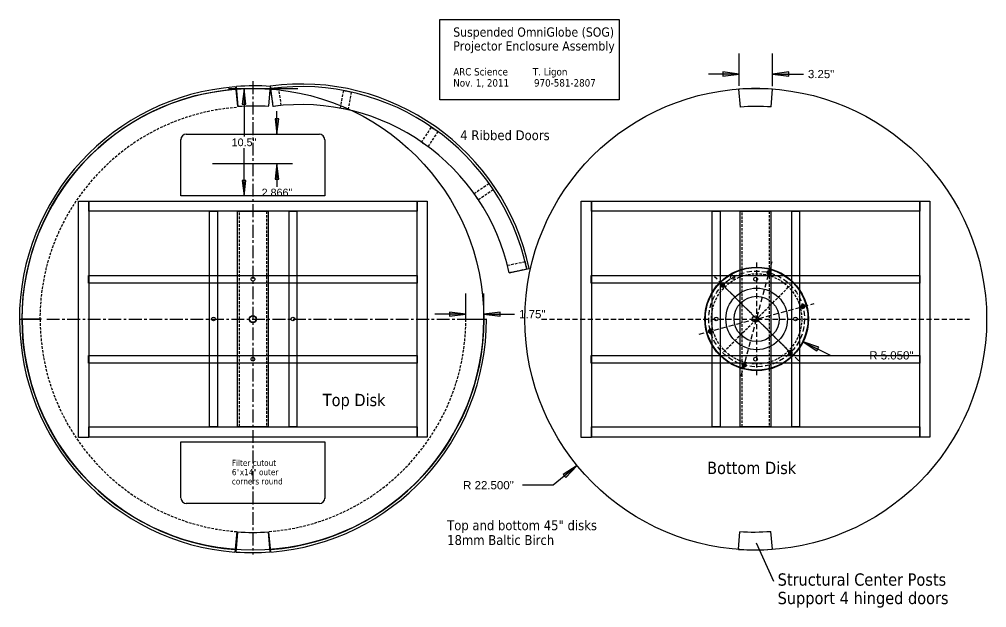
# Model space of a CAD drawing. Extents: x 5 to 100, y 13 to 147.
# Drawn here: x 5.2 to 99.5, y 89.9 to 147.3 of the extents above; entities that cross this region are included whole.
import ezdxf
from ezdxf.enums import TextEntityAlignment as Align

# ---------------------------------------------------------------- set-up
doc = ezdxf.new("R2010")
doc.units = 0
doc.header["$MEASUREMENT"] = 0
for name, pattern in [('CENTER', [2, 1.25, -0.25, 0.25, -0.25]), ('DASHED', [0.75, 0.5, -0.25]), ('HIDDEN', [0.375, 0.25, -0.125])]:
    doc.linetypes.add(name, pattern=pattern)
for name, color, linetype in [('BASE', 7, 'Continuous'), ('FRAME', 7, 'Continuous'), ('PROJECTORS', 7, 'Continuous')]:
    doc.layers.add(name, color=color, linetype=linetype)
doc.styles.add('ARIAL', font='arial.ttf')
doc.styles.add('TAHOMA', font='tahoma.ttf')

# ---------------------------------------------------------------- blocks, each defined once
blk = doc.blocks.new('LONGARROW')
at = {"layer": 'BASE', "linetype": 'Continuous'}
blk.add_hatch(color=0, dxfattribs=at).paths.add_polyline_path([(0, 0), (2, -0.25), (2, 0.25)])
at = {"layer": 'BASE', "color": 0, "linetype": 'Continuous'}
blk.add_lwpolyline([(0, 0), (2, -0.25), (2, 0.25)], close=True, dxfattribs=at)
blk = doc.blocks.new('HexBoltHeadTV2')
at = {"linetype": 'Continuous'}
for p, q in [((0, 0.29), (-0.25, 0.14)), ((-0.25, 0.14), (-0.25, -0.14)), ((0.25, 0.14), (0, 0.29)), ((0.25, -0.14), (0.25, 0.14)), ((-0.25, -0.14), (0, -0.29)), ((0, -0.29), (0.25, -0.14))]:
    blk.add_line(p, q, dxfattribs=at)
blk.add_circle((0, 0), 0.227, dxfattribs=at)
at = {"linetype": 'HIDDEN'}
for radius in [0.179, 0.155]:
    blk.add_circle((0, 0), radius, dxfattribs=at)

msp = doc.modelspace()

# ---------------------------------------------------------------- linework, layer by layer
at = {"layer": 'BASE', "color": 7, "linetype": 'Continuous'}
for p, q in [((75.401, 140.777), (75.401, 143.941)), ((78.653, 140.749), (78.653, 143.941)), ((75.401, 141.941), (72.401, 141.941)), ((78.653, 141.941), (81.653, 141.941)), ((32.394, 140.502), (25.644, 140.502)), ((27.144, 140.502), (27.144, 135.85)), ((30.354, 136.074), (30.354, 138.324)), ((21.497, 136.081), (34.485, 136.084)), ((25.104, 136.074), (31.854, 136.074)), ((20.985, 130.064), (20.984, 135.576)), ((35.01, 135.532), (35.009, 130.064)), ((27.144, 130.072), (27.144, 134.725)), ((24.077, 133.208), (31.854, 133.208)), ((30.354, 133.208), (30.354, 130.958)), ((35.009, 130.064), (20.985, 130.064)), ((32.56, 130.072), (25.644, 130.072)), ((48.753, 118.119), (48.753, 120.547)), ((50.506, 118.126), (50.506, 120.547)), ((48.753, 118.547), (45.753, 118.547)), ((50.506, 118.547), (53.506, 118.547)), ((81.633, 115.851), (84.324, 114.526)), ((84.324, 114.526), (87.324, 114.526)), ((20.996, 100.628), (20.997, 106.096)), ((20.997, 106.096), (35.021, 106.096)), ((35.021, 106.096), (35.021, 100.583)), ((59.603, 103.777), (57.284, 101.874)), ((57.284, 101.874), (54.284, 101.874)), ((34.508, 100.078), (21.52, 100.075)), ((77.058, 96.262), (78.733, 92.514))]:
    msp.add_line(p, q, dxfattribs=at)
at = {"layer": 'BASE', "color": 7, "linetype": 'CENTER'}
for p, q in [((28.015, 141.245), (28.015, 95.128)), ((7.923, 118.045), (49.622, 118.045))]:
    msp.add_line(p, q, dxfattribs=at)
at = {"layer": 'BASE', "color": 9, "linetype": 'DASHED'}
msp.add_line((77.101, 123.58), (77.101, 112.58), dxfattribs=at)
at = {"layer": 'BASE', "color": 7, "linetype": 'DASHED'}
msp.add_line((56.15, 118.046), (97.849, 118.046), dxfattribs=at)
at = {"layer": 'BASE', "color": 7, "linetype": 'Continuous'}
msp.add_lwpolyline([(46.225, 147.272), (63.717, 147.272), (63.717, 139.412), (46.225, 139.412)], close=True, dxfattribs=at)
at = {"layer": 'BASE', "color": 7, "linetype": 'HIDDEN'}
for points in [[(30, 138.775), (29.747, 140.509), (30.494, 140.618), (30.747, 138.884)], [(36.535, 138.605), (36.86, 140.327), (37.602, 140.186), (37.276, 138.465)], [(46.029, 136.333), (45.069, 134.867), (44.438, 135.281), (45.397, 136.747)], [(49.558, 130.296), (51.005, 131.283), (51.43, 130.66), (49.983, 129.673)], [(52.824, 123.308), (54.539, 123.666), (54.694, 122.927), (52.979, 122.569)]]:
    msp.add_lwpolyline(points, close=True, dxfattribs=at)
at = {"layer": 'BASE', "color": 9, "linetype": 'Continuous'}
for points in [[(26.517, 128.573), (29.507, 128.573), (29.507, 107.557), (26.517, 107.557), (26.517, 128.573)], [(75.502, 128.574), (78.491, 128.574), (78.491, 107.559), (75.502, 107.559), (75.502, 128.574)]]:
    msp.add_lwpolyline(points, dxfattribs=at)
at = {"layer": 'BASE', "color": 9, "linetype": 'HIDDEN'}
for points in [[(26.695, 128.573), (29.342, 128.573), (29.342, 107.559), (26.695, 107.559)], [(75.68, 128.574), (78.326, 128.574), (78.326, 107.56), (75.68, 107.56)]]:
    msp.add_lwpolyline(points, close=True, dxfattribs=at)
at = {"layer": 'BASE', "color": 7, "linetype": 'Continuous'}
for centre, radius in [((28.015, 118.045), 22.5), ((77.015, 118.047), 22.5), ((28.005, 118.047), 0.35)]:
    msp.add_circle(centre, radius, dxfattribs=at)
at = {"layer": 'BASE', "color": 9, "linetype": 'Continuous'}
for centre in [(27.999, 118.065), (76.984, 118.066)]:
    msp.add_circle(centre, 0.313, dxfattribs=at)
at = {"layer": 'BASE', "color": 7, "linetype": 'Continuous'}
for centre, start, end in [((21.525, 135.535), 90, 180), ((34.465, 135.535), 0, 90), ((21.54, 100.624), 180, 270), ((34.48, 100.625), 270, 0)]:
    msp.add_arc(centre, 0.542, start, end, dxfattribs=at)
at = {"layer": 'FRAME', "color": 9, "linetype": 'DASHED'}
for p, q in [((75.602, 112.487), (78.6, 123.674)), ((81.196, 113.985), (73.006, 122.175)), ((71.508, 116.581), (82.695, 119.579))]:
    msp.add_line(p, q, dxfattribs=at)
at = {"layer": 'FRAME', "color": 9, "linetype": 'HIDDEN'}
for p, q in [((73.903, 114.882), (80.299, 121.278)), ((80.299, 114.882), (73.903, 121.278))]:
    msp.add_line(p, q, dxfattribs=at)
at = {"layer": 'FRAME', "color": 9, "linetype": 'Continuous'}
for points in [[(11, 106.531), (11, 129.548), (12.006, 129.548), (12.006, 106.531)], [(12.019, 129.551), (44.025, 129.551), (44.025, 128.567), (12.019, 128.567)], [(44.024, 106.56), (44.024, 129.553), (45.001, 129.553), (45.001, 106.56)], [(59.985, 106.532), (59.985, 129.55), (60.991, 129.55), (60.991, 106.532)], [(61.003, 129.553), (93.01, 129.553), (93.01, 128.569), (61.003, 128.569)], [(93.009, 106.561), (93.009, 129.555), (93.985, 129.555), (93.985, 106.561)], [(23.795, 107.559), (23.795, 128.573), (24.546, 128.573), (24.546, 107.559)], [(72.78, 107.56), (72.78, 128.574), (73.531, 128.574), (73.531, 107.56)], [(12.015, 107.556), (44.011, 107.556), (44.011, 106.552), (12.015, 106.552)], [(60.999, 107.558), (92.995, 107.558), (92.995, 106.554), (60.999, 106.554)]]:
    msp.add_lwpolyline(points, close=True, dxfattribs=at)
for points in [[(31.543, 107.551), (31.543, 128.568), (32.294, 128.568), (32.294, 107.551), (31.543, 107.551)], [(80.527, 107.553), (80.527, 128.57), (81.278, 128.57), (81.278, 107.553), (80.527, 107.553)], [(12.003, 122.319), (44.031, 122.319), (44.031, 121.569), (12.003, 121.569), (12.003, 122.319)], [(60.988, 122.32), (93.016, 122.32), (93.016, 121.57), (60.988, 121.57), (60.988, 122.32)], [(12.003, 114.524), (44.021, 114.524), (44.021, 113.774), (12.003, 113.774), (12.003, 114.524)], [(60.988, 114.525), (93.005, 114.525), (93.005, 113.775), (60.988, 113.775), (60.988, 114.525)]]:
    msp.add_lwpolyline(points, dxfattribs=at)
at = {"layer": 'FRAME', "color": 7, "linetype": 'Continuous'}
msp.add_circle((77.101, 118.08), 5.05, dxfattribs=at)
at = {"layer": 'FRAME', "color": 9, "linetype": 'Continuous'}
for centre, radius in [((77.101, 118.08), 5), ((78.305, 122.587), 0.095), ((28.017, 121.95), 0.183), ((74.756, 122.143), 0.188), ((77.001, 121.952), 0.183), ((73.801, 121.382), 0.095), ((77.101, 118.08), 3), ((77.101, 118.08), 2.2), ((81.602, 119.29), 0.095), ((24.166, 118.077), 0.18), ((31.913, 118.071), 0.18), ((73.15, 118.078), 0.18), ((80.897, 118.073), 0.18), ((72.595, 116.874), 0.095), ((28.011, 114.155), 0.183), ((76.996, 114.157), 0.183), ((80.4, 114.785), 0.095), ((75.892, 113.575), 0.095)]:
    msp.add_circle(centre, radius, dxfattribs=at)
at = {"layer": 'FRAME', "color": 9, "linetype": 'DASHED'}
msp.add_circle((77.101, 118.08), 4.665, dxfattribs=at)
at = {"layer": 'FRAME', "color": 9, "linetype": 'HIDDEN'}
msp.add_circle((77.101, 118.08), 4.4, dxfattribs=at)
at = {"layer": 'PROJECTORS', "color": 7, "linetype": 'Continuous'}
for p, q in [((26.534, 138.789), (26.359, 140.738)), ((26.574, 138.785), (26.425, 140.74)), ((29.577, 138.831), (29.721, 140.744)), ((29.983, 138.778), (29.718, 140.781)), ((75.52, 138.721), (75.369, 140.462)), ((78.515, 138.735), (78.648, 140.477)), ((52.98, 122.573), (54.947, 122.98)), ((7.263, 118.027), (5.26, 118.027)), ((7.419, 118.067), (5.419, 118.067)), ((48.766, 118.049), (50.766, 118.05)), ((26.436, 97.346), (26.264, 95.314)), ((26.495, 97.266), (26.351, 95.352)), ((29.498, 97.312), (29.647, 95.357)), ((29.546, 97.33), (29.72, 95.382)), ((75.446, 97.335), (75.302, 95.625)), ((78.449, 97.376), (78.598, 95.629))]:
    msp.add_line(p, q, dxfattribs=at)
for centre, radius, start, end in [((28, 118), 22.75, 94.4, 180.1), ((28.153, 118.643), 22.148, 86, 94.5), ((32.696, 118.217), 22.75, 12.1, 97.6), ((32.696, 118.217), 22.5, 12.1, 97.6), ((77.097, 118.379), 22.148, 86, 94.5), ((28, 118), 22.5, 94.5, 180), ((28.153, 118.425), 20.402, 86, 94.5), ((32.696, 118.217), 20.75, 12.1, 97.6), ((77.097, 118.379), 20.402, 86, 94.5), ((28.027, 118.032), 22.75, 180, 265.5), ((28.027, 118.032), 22.5, 180, 265.5), ((28.015, 118.045), 22.75, 274.4, 0.1), ((28.007, 118.034), 22.5, 274.5, 0), ((27.919, 117.672), 20.402, 266, 274.5), ((76.87, 117.711), 20.402, 266, 274.5), ((27.919, 117.453), 22.148, 266, 274.5), ((76.87, 117.711), 22.148, 266, 274.5)]:
    msp.add_arc(centre, radius, start, end, dxfattribs=at)
at = {"layer": 'PROJECTORS', "color": 7, "linetype": 'HIDDEN'}
for centre, start, end in [((28, 118), 94.4, 179.9), ((28.027, 118.032), 180, 265.5), ((28.015, 118.045), 274.4, 359.9)]:
    msp.add_arc(centre, 20.75, start, end, dxfattribs=at)

# ---------------------------------------------------------------- block references
at = {"layer": 'BASE', "color": 7, "linetype": 'Continuous'}
for p, xscale, yscale, rotation in [((75.401, 141.941), 0.8, 0.8, 180), ((27.144, 140.502), 0.7500000000000001, 0.7500000000000001, 270.0000000000001), ((30.354, 136.074), 0.7500000000000001, 0.7500000000000001, 90.00000000000007), ((30.354, 133.208), 0.7500000000000001, 0.7500000000000001, 270.0000000000001), ((27.144, 130.072), 0.7500000000000001, 0.7500000000000001, 90.00000000000006), ((48.753, 118.547), 0.8, 0.8, 180), ((81.633, 115.851), 0.8, 0.8, 333.8017373568198), ((59.603, 103.777), 0.8, 0.8, 219.3602370909475)]:
    msp.add_blockref('LONGARROW', p, dxfattribs=dict(at, xscale=xscale, yscale=yscale, rotation=rotation))
at = {"layer": 'BASE', "color": 7, "linetype": 'Continuous', "xscale": 0.8, "yscale": 0.8}
for p in [(78.653, 141.941), (50.506, 118.547)]:
    msp.add_blockref('LONGARROW', p, dxfattribs=at)
at = {"layer": 'FRAME', "color": 9, "linetype": 'Continuous', "xscale": 0.718913286556047, "yscale": 0.7189132865560444}
for p in [(78.306, 122.588), (73.801, 121.382), (81.605, 119.293), (72.595, 116.875), (80.397, 114.785), (75.893, 113.576)]:
    msp.add_blockref('HexBoltHeadTV2', p, dxfattribs=at)

# ---------------------------------------------------------------- texts
at = {"layer": 'BASE', "color": 7, "linetype": 'HIDDEN', "style": 'TAHOMA'}
for s, height, p in [('Suspended OmniGlobe (SOG) ', 0.9, (47.535, 145.582)), ('Projector Enclosure Assembly', 0.9, (47.535, 144.232)), ('ARC Science         T. Ligon', 0.72, (47.535, 141.802)), ('Nov. 1, 2011         970-581-2807', 0.72, (47.535, 140.722)), ('4 Ribbed Doors', 0.96, (48.217, 135.499)), ('Filter cutout', 0.6, (25.961, 103.748)), ('6"x14" outer', 0.6, (25.961, 102.848)), ('corners round', 0.6, (25.961, 101.948)), ('Structural Center Posts', 1.2, (79.148, 92.082)), ('Support 4 hinged doors', 1.2, (79.148, 90.282))]:
    msp.add_text(s, height=height, dxfattribs=at).set_placement(p)
at = {"layer": 'BASE', "color": 7, "linetype": 'Continuous', "style": 'ARIAL'}
for s, height, p in [('3.25"', 0.8, (83.384, 141.941)), ('10.5"', 0.75, (27.144, 135.287)), ('2.866"', 0.75, (30.354, 130.395)), ('1.75"', 0.8, (55.237, 118.547)), ('R 5.050"', 0.8, (90.227, 114.526)), ('R 22.500"', 0.8, (50.963, 101.874))]:
    msp.add_text(s, height=height, dxfattribs=at).set_placement(p, align=Align.MIDDLE_CENTER)
at = {"layer": 'BASE', "color": 8, "linetype": 'Continuous', "style": 'TAHOMA'}
for s, p in [('Top Disk', (34.819, 109.578)), ('Bottom Disk', (72.273, 102.962))]:
    msp.add_text(s, height=1.2, dxfattribs=at).set_placement(p)
at = {"layer": 'BASE', "color": 7, "linetype": 'Continuous', "style": 'TAHOMA'}
for s, p in [('Top and bottom 45" disks', (46.939, 97.489)), ('18mm Baltic Birch', (46.939, 96.049))]:
    msp.add_text(s, height=0.96, dxfattribs=at).set_placement(p)

doc.saveas('drawing.dxf')
